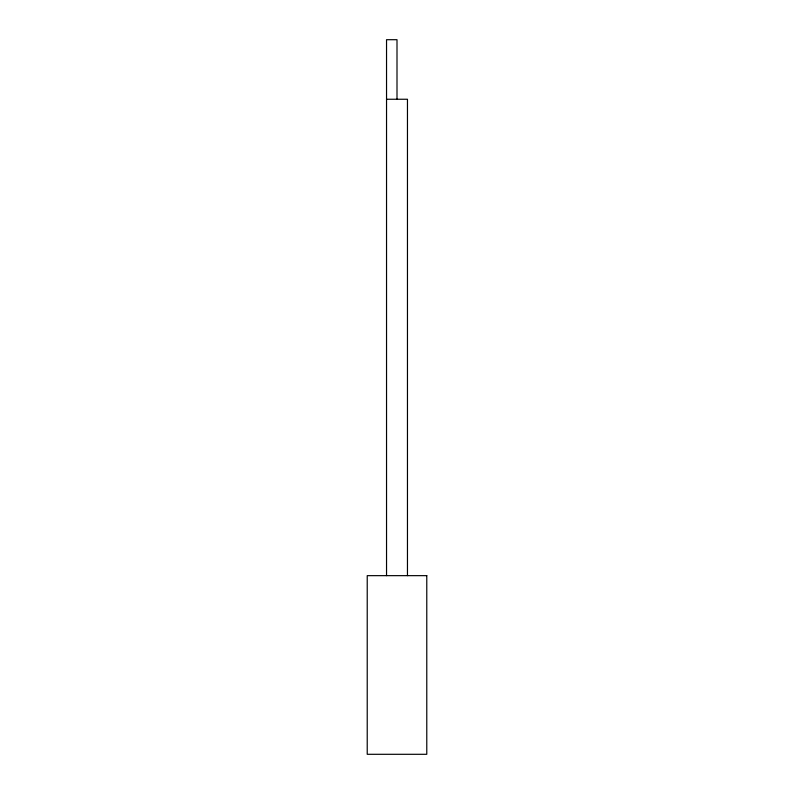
<?xml version="1.0" encoding="UTF-8"?>
<svg xmlns="http://www.w3.org/2000/svg" width="794" height="794" viewBox="0 0 794 794"><rect width="100%" height="100%" fill="white"/><g stroke="black" fill="none" stroke-linecap="round" stroke-linejoin="round"><path stroke-width="1.19" d="M386.539 99.25L407.461 99.25L407.461 575.65M397 99.25L397 39.7L386.539 39.7L386.539 575.65M426.775 575.65L367.225 575.65L367.225 754.3L426.775 754.3L426.775 575.65"/></g></svg>
